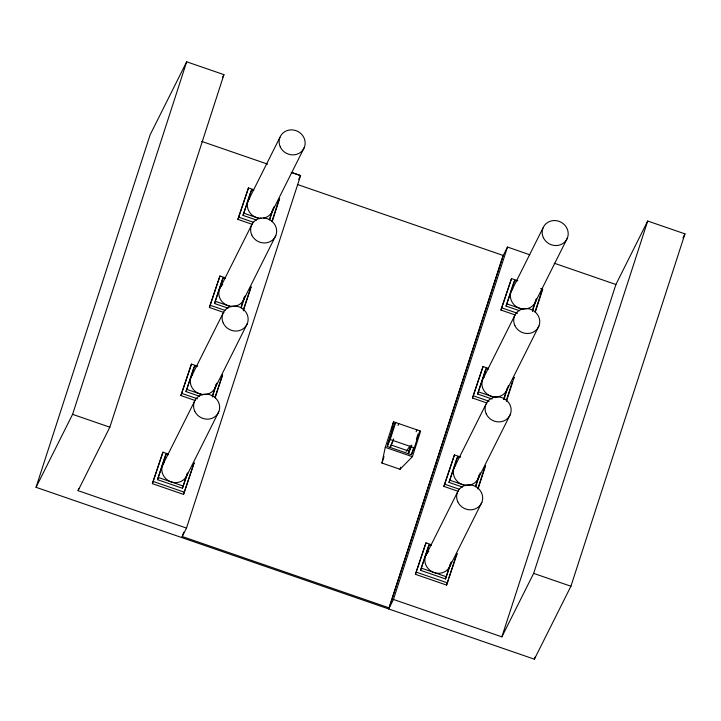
<?xml version="1.0" encoding="UTF-8"?>
<svg xmlns="http://www.w3.org/2000/svg" width="721" height="721" viewBox="0 0 721 721"><rect width="100%" height="100%" fill="white"/><g stroke="black" fill="none" stroke-linecap="round" stroke-linejoin="round"><path stroke-width="1.08" d="M381.95 463.044L385.275 447.335L393.54 421.794L420.649 431.14L412.385 456.69L400.029 469.281L381.95 463.044L384.023 456.654M391.692 429.166L393.54 421.794M393.134 440.026L390.25 447.48L393.729 438.882M411.213 446.254L408.329 453.716L411.808 445.109M502.366 257.649L388.682 608.948L393.441 599.448L501.879 636.85L615.905 284.489L647.692 221.023L684.95 233.874L570.924 586.236L534.387 659.201L36.05 487.306L150.139 134.764L186.676 61.799L223.934 74.651L109.844 427.192L78.066 490.659L186.505 528.069L300.594 175.518L292.095 172.589M36.05 487.306L72.587 414.341L186.676 61.799M78.066 490.659L78.76 488.523M183.54 494.408L194.102 462.927L183.54 494.408L152.374 483.656L162.937 452.175L168.137 453.969M195.427 400.579L180.881 395.559L191.444 364.087L197.68 366.232M223.934 312.49L209.396 307.47L219.95 275.99L225.15 277.783M252.44 224.402L237.903 219.382L248.457 187.902L253.657 189.695M152.374 483.656L162.937 452.175M180.881 395.559L191.444 364.087M209.396 307.47L219.95 275.99M237.903 219.382L248.457 187.902M187.64 473.346L182.44 488.279L157.502 479.672L165.109 456.186L166.163 454.068L168.245 454.789M199.519 396.244L186.009 391.584L193.616 368.098L194.67 365.98L196.752 366.701M228.025 308.155L214.516 303.496L222.122 280L223.177 277.891L225.258 278.603M256.532 220.067L243.022 215.408L250.629 191.912L251.683 189.794L253.765 190.515M157.502 479.672L166.163 454.068M186.009 391.584L194.67 365.98M214.516 303.496L223.177 277.891M243.022 215.408L251.683 189.794M182.44 488.279L187.271 473.327M212.325 395.919L216.129 384.167M241.175 306.758L244.293 297.151M269.339 219.734L272.448 210.126M212.353 397.001L216.841 383.121M241.202 307.849L245.005 296.097M269.708 219.752L273.854 206.945M215.101 396.874L222.609 374.83L215.146 397.902M243.274 309.832L251.124 286.742L243.31 310.859M272.123 220.689L278.225 201.817M272.159 221.726L279.631 198.654L278.567 200.771M181.773 537.505L186.505 528.069M183.675 532.188L182.269 536.532L389.205 607.911L503.249 255.486L297.376 184.468M387.528 444.758L392.539 429.274M387.24 446.434L394.585 423.732L395.712 422.479L390.205 439.513L387.24 446.434L411.34 454.753L414.305 447.822L419.82 430.788M400.029 469.281L400.714 467.154M408.51 452.004L410.474 445.939M411.34 454.753L413.674 447.525M416.35 439.269L418.018 434.105M393.441 599.448L507.485 247.024L529.791 254.783M456.096 555.711L457.159 553.593L446.596 585.073L415.431 574.322L425.985 542.841L431.185 544.634M458.43 491.407L443.884 486.396L454.446 454.915L460.674 457.06M487.026 403.021L472.48 398.01L483.043 366.529L488.243 368.323M515.488 315.068L500.951 310.048L511.513 278.567L517.741 280.721M415.431 574.322L425.985 542.841M443.884 486.396L454.446 454.915M472.48 398.01L483.043 366.529M500.951 310.048L511.513 278.567M451.382 561.884L445.488 578.945L420.55 570.347L428.157 546.851L429.211 544.743L431.293 545.455M462.512 487.072L449.012 482.412L456.609 458.926L457.673 456.808L459.746 457.529M492.155 399.046L477.608 394.026L485.215 370.54L486.269 368.422L488.351 369.143M519.58 310.733L506.079 306.074L513.676 282.587L514.74 280.469L516.813 281.181M420.55 570.347L429.211 544.743M449.012 482.412L457.673 456.808M477.608 394.026L486.269 368.422M506.079 306.074L514.74 280.469M445.488 578.945L450.67 562.93M475.671 485.675L478.78 476.067M503.582 399.425L507.034 388.745M532.386 310.4L535.153 301.865M475.689 486.765L480.186 472.886M503.952 399.443L508.44 385.564M532.413 311.49L536.559 298.674M446.596 585.073L448.291 579.828M448.967 577.728L455.753 556.756M477.762 488.757L484.548 467.776M506.367 400.371L512.478 381.49M535.505 310.318L541.615 291.437M478.14 488.739L485.612 465.667L484.9 467.073M506.403 401.399L514.208 377.281L513.154 379.39M535.207 312.391L542.679 289.319L540.597 288.607M501.879 636.85L533.657 573.384L647.692 221.023M534.387 659.201L535.081 657.065M398.055 425.516L398.731 423.515M416.125 431.753L416.801 429.752M222.447 77.625L223.934 74.651M248.159 200.789L279.937 137.323M251.431 225.421L219.653 288.887A13.203 12.329 26.6 0 0 228.323 305.776A13.203 12.329 26.6 0 0 244.653 296.917M272.547 210.893L304.325 147.426M191.146 376.975L222.924 313.509M298.71 179.286L300.594 175.518M244.04 298.99L275.819 235.524M162.64 465.063L194.418 401.597M247.312 323.612L215.534 387.078A13.203 12.329 26.6 0 1 197.184 392.711A13.203 12.329 26.6 0 1 192.75 374.181M187.027 475.166L218.805 411.7M502.708 256.586L507.467 247.087M511.207 291.464L542.985 227.998M514.524 315.951L482.746 379.417A13.203 12.329 26.6 0 0 491.416 396.307A13.203 12.329 26.6 0 0 507.746 387.456M535.595 301.567L567.373 238.101M541.967 290.734L542.679 289.319M454.14 467.803L485.918 404.337M507.133 389.52L538.911 326.054M425.687 555.738L457.465 492.263M478.528 477.906L510.315 414.44M450.075 565.832L481.853 502.366M682.949 237.876L684.95 233.874M406.166 451.364L409.952 446.092M201.727 141.415L267.635 164.154M291.203 172.418L300.558 175.645M554.242 263.219L615.905 284.489M244.086 213.29L259.668 218.661M507.133 303.956L522.716 309.336M502.005 307.939L517.588 313.311M238.957 217.264L253.504 222.284M478.672 391.918L495.291 397.65M215.579 301.378L231.162 306.758M473.544 395.892L489.126 401.264M210.451 305.353L224.997 310.372M390.205 439.513L414.305 447.822M391.016 444.974L409.095 451.202M385.275 447.335L412.385 456.69M187.072 389.466L202.655 394.847M450.066 480.303L465.649 485.675M181.944 393.45L197.527 398.821M444.938 484.278L459.484 489.298M72.587 414.341L109.844 427.192M533.657 573.384L570.924 586.236M158.566 477.563L183.494 486.161M421.614 568.229L446.542 576.827M153.438 481.538L184.603 492.29M416.486 572.204L447.651 582.956M450.688 563.768A13.203 12.329 26.6 0 1 431.726 571.474A13.203 12.329 26.6 0 1 428.77 551.367M479.303 474.769A13.203 12.329 26.6 0 1 461.737 484.296A13.203 12.329 26.6 0 1 455.744 465.018M483.187 378.444A13.203 12.329 26.6 0 1 484.35 376.632M536.37 298.431A13.203 12.329 26.6 0 1 522.112 308.876A13.203 12.329 26.6 0 1 510.432 294.592M510.594 293.528A13.203 12.329 26.6 0 1 512.811 288.67M220.094 287.904A13.203 12.329 26.6 0 1 222.735 284.516M187.64 473.102A13.203 12.329 26.6 0 1 169.705 481.331A13.203 12.329 26.6 0 1 164.244 462.278M273.16 208.829A13.203 12.329 26.6 0 1 263.58 218.112M261.624 218.337A13.203 12.329 26.6 0 1 249.06 211.487A13.203 12.329 26.6 0 1 249.763 198.005M457.79 501.834A13.203 12.329 26.6 0 0 480.249 505.16A13.203 12.329 26.6 0 0 470.948 484.963A13.203 12.329 26.6 0 0 457.79 501.834M486.242 413.908A13.203 12.329 26.6 0 0 508.702 417.234A13.203 12.329 26.6 0 0 499.401 397.028A13.203 12.329 26.6 0 0 486.242 413.908M514.848 325.522A13.203 12.329 26.6 0 0 537.307 328.848A13.203 12.329 26.6 0 0 528.006 308.642A13.203 12.329 26.6 0 0 514.848 325.522M543.31 237.57A13.203 12.329 26.6 0 0 565.769 240.886A13.203 12.329 26.6 0 0 556.468 220.689A13.203 12.329 26.6 0 0 543.31 237.57M251.755 234.983A13.203 12.329 26.6 0 0 274.214 238.309A13.203 12.329 26.6 0 0 264.913 218.112A13.203 12.329 26.6 0 0 251.755 234.983M223.249 323.08A13.203 12.329 26.6 0 0 245.708 326.397A13.203 12.329 26.6 0 0 236.407 306.2A13.203 12.329 26.6 0 0 223.249 323.08M280.262 146.895A13.203 12.329 26.6 0 0 302.721 150.22A13.203 12.329 26.6 0 0 293.42 130.014A13.203 12.329 26.6 0 0 280.262 146.895M194.733 411.168A13.203 12.329 26.6 0 0 217.201 414.494A13.203 12.329 26.6 0 0 207.9 394.288A13.203 12.329 26.6 0 0 194.733 411.168"/></g></svg>
